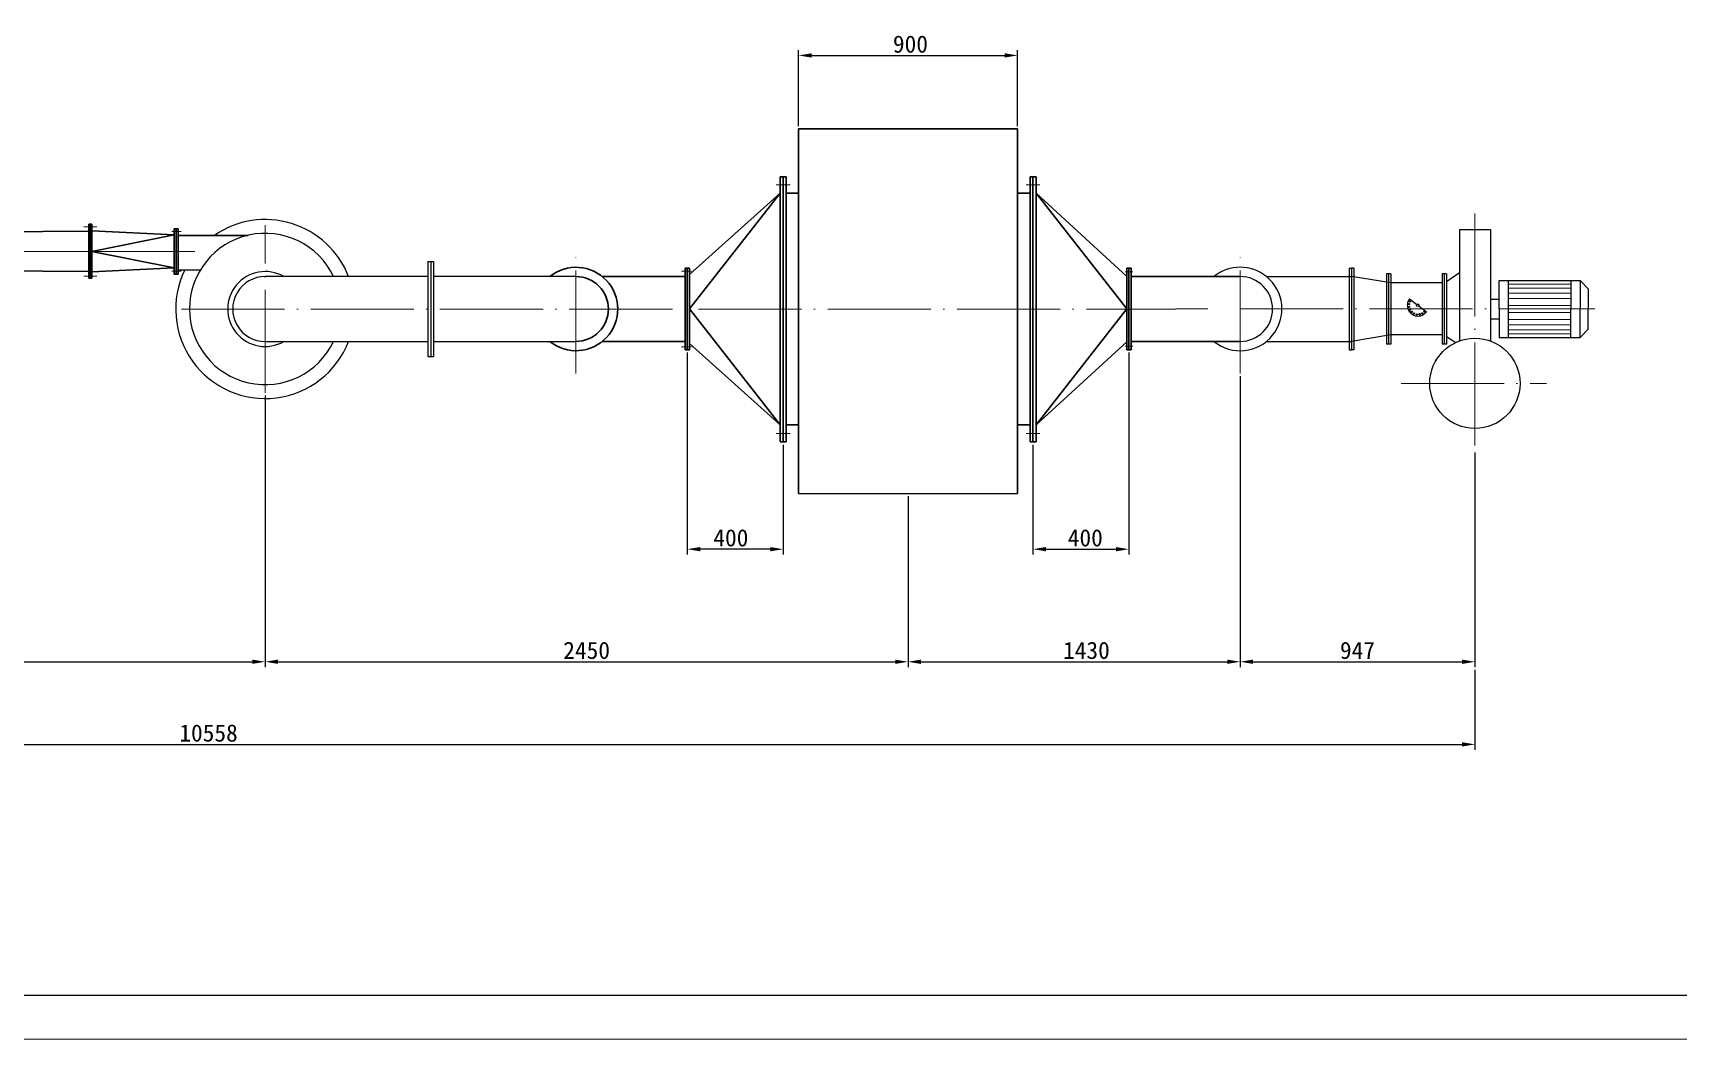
# Model space of a CAD drawing. Header units: millimetres. Extents: x 49699 to 106992, y 64186 to 130203.
# Drawn here: x 50013.6 to 50396.6, y 64186.4 to 64420.7 of the extents above; entities that cross this region are included whole.
import ezdxf

# ---------------------------------------------------------------- set-up
doc = ezdxf.new("R2010")
doc.units = ezdxf.units.MM
doc.linetypes.add('ACAD_ISO04W100', pattern=[30, 24, -3, 0, -3])
doc.layers.add('LAYER3', color=7, linetype='Continuous')
for name, color, linetype, lineweight in [('中心线', 22, 'ACAD_ISO04W100', 9), ('尺寸线', 150, 'Continuous', 9), ('粗实线', 7, 'Continuous', 35)]:
    doc.layers.add(name, color=color, linetype=linetype, lineweight=lineweight)
doc.styles.get("Standard").update_dxf_attribs({"font": 'SIMFANG.TTF', "height": 4})
doc.dimstyles.new('ISO-25', dxfattribs={"dimscale": 0, "dimtxt": 3, "dimasz": 3, "dimexe": 1.25, "dimexo": 0.625, "dimtad": 1, "dimdsep": 46, "dimtxsty": 'Standard', "dimcen": -2.5, "dimadec": 0, "dimazin": 0, "dimtfac": 1, "dimtmove": 0, "dimatfit": 0, "dimfxl": 0, "dimarcsym": 0})

# ---------------------------------------------------------------- blocks, each defined once
blk = doc.blocks.new('*D667')
at = {"layer": 'DEFPOINTS', "color": 0}
for p in [(50242.84, 64415.5), (50191.87, 64398.44), (50242.84, 64398.44)]:
    blk.add_point(p, dxfattribs=at)
at = {"layer": '尺寸线', "color": 0, "lineweight": -2}
for p, q in [((50191.87, 64399.06), (50191.87, 64416.75)), ((50242.84, 64399.06), (50242.84, 64416.75)), ((50194.87, 64415.5), (50239.84, 64415.5))]:
    blk.add_line(p, q, dxfattribs=at)
at = {"layer": '尺寸线', "color": 0}
for points in [[(50194.87, 64416), (50194.87, 64415), (50191.87, 64415.5)], [(50239.84, 64416), (50239.84, 64415), (50242.84, 64415.5)]]:
    blk.add_solid(points, dxfattribs=at)
at = {"layer": '尺寸线', "color": 0, "insert": (50217.91, 64418.12), "char_height": 4, "attachment_point": 5}
blk.add_mtext('900', dxfattribs=at)
blk = doc.blocks.new('*D668')
at = {"layer": 'DEFPOINTS', "color": 0}
for p in [(49791.82, 64302.97), (50349.33, 64273.04), (50349.33, 64255.05)]:
    blk.add_point(p, dxfattribs=at)
at = {"layer": '尺寸线', "color": 0, "lineweight": -2}
for p, q in [((49791.82, 64302.34), (49791.82, 64253.8)), ((50349.33, 64272.42), (50349.33, 64253.8)), ((49794.82, 64255.05), (50346.33, 64255.05))]:
    blk.add_line(p, q, dxfattribs=at)
at = {"layer": '尺寸线', "color": 0}
for points in [[(49794.82, 64255.55), (49794.82, 64254.55), (49791.82, 64255.05)], [(50346.33, 64255.55), (50346.33, 64254.55), (50349.33, 64255.05)]]:
    blk.add_solid(points, dxfattribs=at)
at = {"layer": '尺寸线', "color": 0, "insert": (50054.48, 64257.67), "char_height": 4, "attachment_point": 5}
blk.add_mtext('10558', dxfattribs=at)
blk = doc.blocks.new('*D669')
at = {"layer": 'DEFPOINTS', "color": 0}
for p in [(49912.24, 64339.87), (50067.67, 64335.6), (50067.67, 64274.29)]:
    blk.add_point(p, dxfattribs=at)
at = {"layer": '尺寸线', "color": 0, "lineweight": -2}
for p, q in [((49912.24, 64339.25), (49912.24, 64273.04)), ((50067.67, 64334.98), (50067.67, 64273.04)), ((49915.24, 64274.29), (50064.67, 64274.29))]:
    blk.add_line(p, q, dxfattribs=at)
at = {"layer": '尺寸线', "color": 0}
for points in [[(49915.24, 64274.79), (49915.24, 64273.79), (49912.24, 64274.29)], [(50064.67, 64274.79), (50064.67, 64273.79), (50067.67, 64274.29)]]:
    blk.add_solid(points, dxfattribs=at)
at = {"layer": '尺寸线', "color": 0, "insert": (49989.95, 64276.92), "char_height": 4, "attachment_point": 5}
blk.add_mtext('1300', dxfattribs=at)
blk = doc.blocks.new('*D670')
at = {"layer": 'DEFPOINTS', "color": 0}
for p in [(50067.67, 64336.94), (50217.35, 64312.85), (50217.35, 64274.29)]:
    blk.add_point(p, dxfattribs=at)
at = {"layer": '尺寸线', "color": 0, "lineweight": -2}
for p, q in [((50067.67, 64336.32), (50067.67, 64273.04)), ((50217.35, 64312.23), (50217.35, 64273.04)), ((50070.67, 64274.29), (50214.35, 64274.29))]:
    blk.add_line(p, q, dxfattribs=at)
at = {"layer": '尺寸线', "color": 0}
for points in [[(50070.67, 64274.79), (50070.67, 64273.79), (50067.67, 64274.29)], [(50214.35, 64274.79), (50214.35, 64273.79), (50217.35, 64274.29)]]:
    blk.add_solid(points, dxfattribs=at)
at = {"layer": '尺寸线', "color": 0, "insert": (50142.51, 64276.92), "char_height": 4, "attachment_point": 5}
blk.add_mtext('2450', dxfattribs=at)
blk = doc.blocks.new('*D671')
at = {"layer": 'DEFPOINTS', "color": 0}
for p in [(50294.68, 64340.82), (50349.33, 64323.61), (50349.33, 64274.29)]:
    blk.add_point(p, dxfattribs=at)
at = {"layer": '尺寸线', "color": 0, "lineweight": -2}
for p, q in [((50294.68, 64340.2), (50294.68, 64273.04)), ((50349.33, 64322.99), (50349.33, 64273.04)), ((50297.68, 64274.29), (50346.33, 64274.29))]:
    blk.add_line(p, q, dxfattribs=at)
at = {"layer": '尺寸线', "color": 0}
for points in [[(50297.68, 64274.79), (50297.68, 64273.79), (50294.68, 64274.29)], [(50346.33, 64274.79), (50346.33, 64273.79), (50349.33, 64274.29)]]:
    blk.add_solid(points, dxfattribs=at)
at = {"layer": '尺寸线', "color": 0, "insert": (50322, 64276.92), "char_height": 4, "attachment_point": 5}
blk.add_mtext('947', dxfattribs=at)
blk = doc.blocks.new('*D672')
at = {"layer": 'DEFPOINTS', "color": 0}
for p in [(50294.68, 64341.45), (50217.35, 64313.48), (50294.68, 64274.29)]:
    blk.add_point(p, dxfattribs=at)
at = {"layer": '尺寸线', "color": 0, "lineweight": -2}
for p, q in [((50294.68, 64340.82), (50294.68, 64273.04)), ((50217.35, 64312.85), (50217.35, 64273.04)), ((50220.35, 64274.29), (50291.68, 64274.29))]:
    blk.add_line(p, q, dxfattribs=at)
at = {"layer": '尺寸线', "color": 0}
for points in [[(50220.35, 64274.79), (50220.35, 64273.79), (50217.35, 64274.29)], [(50291.68, 64274.79), (50291.68, 64273.79), (50294.68, 64274.29)]]:
    blk.add_solid(points, dxfattribs=at)
at = {"layer": '尺寸线', "color": 0, "insert": (50258.88, 64276.92), "char_height": 4, "attachment_point": 5}
blk.add_mtext('1430', dxfattribs=at)
blk = doc.blocks.new('*D674')
at = {"layer": 'DEFPOINTS', "color": 0}
for p in [(50268.76, 64346.97), (50246.44, 64325.47), (50268.76, 64300.51)]:
    blk.add_point(p, dxfattribs=at)
at = {"layer": '尺寸线', "color": 0, "lineweight": -2}
for p, q in [((50268.76, 64346.34), (50268.76, 64299.26)), ((50246.44, 64324.85), (50246.44, 64299.26)), ((50249.44, 64300.51), (50265.76, 64300.51))]:
    blk.add_line(p, q, dxfattribs=at)
at = {"layer": '尺寸线', "color": 0}
for points in [[(50249.44, 64301.01), (50249.44, 64300.01), (50246.44, 64300.51)], [(50265.76, 64301.01), (50265.76, 64300.01), (50268.76, 64300.51)]]:
    blk.add_solid(points, dxfattribs=at)
at = {"layer": '尺寸线', "color": 0, "insert": (50258.62, 64303.13), "char_height": 4, "attachment_point": 5}
blk.add_mtext('400', dxfattribs=at)
blk = doc.blocks.new('*D675')
at = {"layer": 'DEFPOINTS', "color": 0}
for p in [(50165.95, 64346.97), (50188.27, 64325.47), (50165.95, 64300.51)]:
    blk.add_point(p, dxfattribs=at)
at = {"layer": '尺寸线', "color": 0, "lineweight": -2}
for p, q in [((50165.95, 64346.34), (50165.95, 64299.26)), ((50188.27, 64324.85), (50188.27, 64299.26)), ((50185.27, 64300.51), (50168.95, 64300.51))]:
    blk.add_line(p, q, dxfattribs=at)
at = {"layer": '尺寸线', "color": 0}
for points in [[(50168.95, 64301.01), (50168.95, 64300.01), (50165.95, 64300.51)], [(50185.27, 64301.01), (50185.27, 64300.01), (50188.27, 64300.51)]]:
    blk.add_solid(points, dxfattribs=at)
at = {"layer": '尺寸线', "color": 0, "insert": (50176.09, 64303.13), "char_height": 4, "attachment_point": 5}
blk.add_mtext('400', dxfattribs=at)

msp = doc.modelspace()

# ---------------------------------------------------------------- linework, layer by layer
for p, q in [((50345.713, 64374.989), (50352.945, 64374.989)), ((50345.713, 64374.989), (50345.713, 64348.986)), ((50352.945, 64374.989), (50352.945, 64348.986)), ((50105.53, 64367.492), (50106.88, 64367.492)), ((50105.53, 64367.492), (50105.53, 64345.393)), ((50106.214, 64367.492), (50106.214, 64345.393)), ((50106.88, 64367.492), (50106.88, 64345.393)), ((50320.092, 64365.928), (50320.601, 64365.928)), ((50320.092, 64365.928), (50320.092, 64356.448)), ((50321.11, 64365.928), (50320.601, 64365.928)), ((50320.601, 64365.928), (50320.601, 64346.968)), ((50321.11, 64365.928), (50321.11, 64356.448)), ((50047.442, 64365.542), (50052.569, 64365.542)), ((50047.603, 64365.542), (50052.569, 64365.542)), ((50047.603, 64365.542), (50052.569, 64365.542)), ((50047.603, 64365.542), (50052.569, 64365.542)), ((50047.603, 64365.542), (50052.569, 64365.542)), ((50105.53, 64364.008), (50067.665, 64364.008)), ((50140.03, 64364.008), (50106.88, 64364.008)), ((50300.786, 64364.008), (50320.601, 64364.008)), ((50329.76, 64362.514), (50320.601, 64364.008)), ((50320.601, 64364.008), (50320.601, 64348.888)), ((50329.76, 64364.664), (50328.723, 64364.664)), ((50328.723, 64364.664), (50328.723, 64348.248)), ((50329.241, 64364.664), (50329.241, 64348.248)), ((50329.76, 64364.664), (50329.76, 64348.248)), ((50341.683, 64362.516), (50329.76, 64362.514)), ((50342.72, 64364.664), (50341.683, 64364.664)), ((50341.683, 64364.664), (50341.683, 64348.248)), ((50342.201, 64364.664), (50342.201, 64348.248)), ((50342.72, 64362.874), (50345.713, 64364.942)), ((50342.72, 64364.664), (50342.72, 64348.248)), ((50355.003, 64356.448), (50355.003, 64363.065)), ((50355.003, 64363.065), (50373.807, 64363.065)), ((50357.077, 64363.065), (50357.077, 64349.831)), ((50371.666, 64363.065), (50371.666, 64356.448)), ((50373.807, 64363.065), (50375.714, 64361.113)), ((50373.807, 64363.065), (50373.807, 64356.448)), ((50334.101, 64358.834, 0), (50335.837, 64357.495, 0)), ((50352.945, 64358.726), (50355.003, 64358.726)), ((50375.714, 64361.113), (50375.714, 64356.448)), ((50320.092, 64356.448), (50320.092, 64346.968)), ((50321.11, 64356.448), (50321.11, 64346.968)), ((50336.327, 64357.116, 0), (50338.063, 64355.777, 0)), ((50355.003, 64356.448), (50355.003, 64349.831)), ((50371.666, 64349.831), (50371.666, 64356.448)), ((50373.807, 64349.831), (50373.807, 64356.448)), ((50375.714, 64351.783), (50375.714, 64356.448)), ((50352.945, 64354.17), (50355.003, 64354.17)), ((50373.807, 64349.831), (50375.714, 64351.783)), ((50067.665, 64348.877), (50105.53, 64348.883)), ((50106.88, 64348.883), (50140.031, 64348.888)), ((50300.786, 64348.888), (50320.601, 64348.888)), ((50320.092, 64346.968), (50320.601, 64346.968)), ((50329.76, 64350.408), (50320.601, 64348.888)), ((50321.11, 64346.968), (50320.601, 64346.968)), ((50329.76, 64348.248), (50328.723, 64348.248)), ((50341.683, 64350.408), (50329.76, 64350.408)), ((50342.72, 64348.248), (50341.683, 64348.248)), ((50342.72, 64350.072), (50344.863, 64348.632)), ((50355.003, 64349.831), (50373.807, 64349.831)), ((50105.53, 64345.393), (50106.88, 64345.393)), ((50191.865, 64313.478), (50242.841, 64313.478))]:
    msp.add_line(p, q)
for centre, radius in [((50334.166, 64358.219, 0), 0.146), ((50333.977, 64357.582, 0), 0.146), ((50333.995, 64356.918, 0), 0.146), ((50334.216, 64356.292, 0), 0.146), ((50334.621, 64355.766, 0), 0.146), ((50335.168, 64355.389, 0), 0.146), ((50335.805, 64355.201, 0), 0.146), ((50336.082, 64357.306, 0), 0.31), ((50336.469, 64355.218, 0), 0.146), ((50337.095, 64355.44, 0), 0.146), ((50337.622, 64355.844, 0), 0.146), ((50349.329, 64339.121), 10.507)]:
    msp.add_circle(centre, radius)
for centre, radius, start, end in [((50067.665, 64356.45), 17.623, 25.39672, 334.55945), ((50067.665, 64356.442), 20.838, 21.28833, 124.57537), ((50294.676, 64356.448), 9.72, 51.05756, 128.94244), ((50067.665, 64356.442), 20.838, 154.10694, 338.72059), ((50067.665, 64356.442), 8.729, 60.07761, 299.93131), ((50067.665, 64356.442), 7.566, 90, 270.01785), ((50294.676, 64356.448), 9.72, 231.05756, 51.05756), ((50294.676, 64356.448), 7.56, 270, 89.99648), ((50294.676, 64356.448), 7.56, 89.99648, 90), ((50336.082, 64357.306, 0), 2.502, 142.34563, 322.34563)]:
    msp.add_arc(centre, radius, start, end)
at = {"layer": 'LAYER3'}
msp.add_line((49724.239, 64196.677), (50744.548, 64196.677), dxfattribs=at)
msp.add_line((49724.239, 64196.677), (50744.548, 64196.677), dxfattribs=at)
at = {"layer": '中心线'}
for p, q in [((50189.866, 64385.401), (50186.667, 64385.401)), ((50244.84, 64385.401), (50248.039, 64385.401)), ((50349.329, 64378.72), (50349.329, 64323.614)), ((50025.41, 64375.604), (50028.451, 64375.604)), ((50045.929, 64374.487), (50048.064, 64374.487)), ((50067.665, 64336.942), (50067.665, 64375.942)), ((49919.805, 64369.863), (50028.474, 64369.863)), ((50027.319, 64369.866), (50052.602, 64369.866)), ((50140.03, 64341.448), (50140.03, 64371.448)), ((50294.676, 64341.448), (50294.676, 64371.448)), ((50025.41, 64364.123), (50028.451, 64364.123)), ((50045.929, 64365.244), (50048.064, 64365.244)), ((50164.59, 64365.235), (50166.942, 64365.235)), ((50269.705, 64365.139), (50267.91, 64365.139)), ((50048.165, 64356.442), (50279.676, 64356.442)), ((50279.676, 64356.448), (50287.116, 64356.448)), ((50294.676, 64356.448), (50377.251, 64356.448)), ((50164.59, 64347.661), (50166.942, 64347.661)), ((50269.705, 64347.757), (50267.91, 64347.757)), ((50332.131, 64339.121), (50366.012, 64339.121)), ((50189.866, 64327.473), (50186.667, 64327.473)), ((50244.84, 64327.473), (50248.039, 64327.473))]:
    msp.add_line(p, q, dxfattribs=at)
at = {"layer": '尺寸线'}
for p, q in [((50357.077, 64362.2), (50371.666, 64362.2)), ((50357.077, 64361.332), (50371.666, 64361.332)), ((50357.077, 64360.126), (50371.666, 64360.126)), ((50357.077, 64358.921), (50371.666, 64358.921)), ((50357.077, 64357.234), (50371.666, 64357.234)), ((50357.077, 64355.662), (50371.666, 64355.662)), ((50357.077, 64353.975), (50371.666, 64353.975)), ((50357.077, 64352.77), (50371.666, 64352.77)), ((50357.077, 64351.564), (50371.666, 64351.564)), ((50357.077, 64350.696), (50371.666, 64350.696)), ((49699.265, 64186.412), (50750.575, 64186.412))]:
    msp.add_line(p, q, dxfattribs=at)
at = {"layer": '粗实线'}
for p, q in [((50191.865, 64398.437), (50242.841, 64398.437)), ((50191.865, 64398.437), (50191.865, 64313.478)), ((50242.841, 64398.437), (50242.841, 64313.478)), ((50187.545, 64387.209), (50188.936, 64387.209)), ((50187.545, 64387.209), (50187.545, 64325.473)), ((50188.27, 64387.209), (50188.27, 64325.473)), ((50188.936, 64387.209), (50188.936, 64325.473)), ((50245.771, 64387.209), (50245.771, 64325.473)), ((50247.161, 64387.209), (50245.771, 64387.209)), ((50246.436, 64387.209), (50246.436, 64325.473)), ((50247.161, 64387.209), (50247.161, 64325.473)), ((50166.454, 64356.448), (50187.545, 64383.448)), ((50187.545, 64383.448), (50166.454, 64364.466)), ((50191.865, 64383.448), (50188.936, 64383.448)), ((50242.841, 64383.448), (50245.771, 64383.448)), ((50268.252, 64356.448), (50247.161, 64383.448)), ((50247.161, 64383.448), (50268.252, 64363.98)), ((49964.69, 64374.028), (50026.598, 64374.594)), ((50026.598, 64376.22), (50026.598, 64363.598)), ((50026.598, 64376.22), (50027.319, 64376.22)), ((50026.958, 64376.22), (50026.958, 64363.598)), ((50027.319, 64376.22), (50027.319, 64363.598)), ((50046.508, 64373.719), (50027.319, 64374.623)), ((50046.508, 64373.719), (50027.319, 64369.866)), ((50047.442, 64375.156), (50046.508, 64375.156)), ((50046.508, 64364.575), (50046.508, 64375.156)), ((50046.975, 64364.575), (50046.975, 64375.156)), ((50047.442, 64364.575), (50047.442, 64375.156)), ((50063.611, 64373.6), (50047.442, 64373.6)), ((50027.319, 64369.866), (50046.508, 64366.012)), ((50027.319, 64365.096), (50046.508, 64366.012)), ((50165.436, 64365.928), (50165.436, 64356.448)), ((50165.436, 64365.928), (50165.945, 64365.928)), ((50166.454, 64365.928), (50165.945, 64365.928)), ((50165.945, 64365.928), (50165.945, 64346.968)), ((50166.454, 64365.928), (50166.454, 64356.448)), ((50268.252, 64365.928), (50268.761, 64365.928)), ((50268.252, 64365.928), (50268.252, 64356.448)), ((50269.27, 64365.928), (50268.761, 64365.928)), ((50268.761, 64365.928), (50268.761, 64346.968)), ((50268.761, 64346.968), (50268.761, 64365.928)), ((50269.27, 64365.928), (50269.27, 64356.448)), ((49964.69, 64365.705), (50026.598, 64365.142)), ((50027.319, 64363.598), (50026.598, 64363.598)), ((50047.442, 64364.575), (50046.508, 64364.575)), ((50146.14, 64364.008), (50165.436, 64364.008)), ((50165.945, 64364.008), (50165.945, 64348.888)), ((50268.761, 64364.008), (50268.761, 64348.888)), ((50294.676, 64364.008), (50269.27, 64364.008)), ((50165.436, 64356.448), (50165.436, 64346.968)), ((50166.454, 64356.448), (50166.454, 64346.968)), ((50187.545, 64329.448), (50166.454, 64356.448)), ((50247.161, 64329.448), (50268.252, 64356.448)), ((50268.252, 64356.448), (50268.252, 64346.968)), ((50269.27, 64356.448), (50269.27, 64346.968)), ((50146.14, 64348.888), (50165.436, 64348.888)), ((50165.436, 64346.968), (50165.945, 64346.968)), ((50166.454, 64346.968), (50165.945, 64346.968)), ((50187.545, 64329.448), (50166.454, 64348.43)), ((50247.161, 64329.448), (50268.252, 64348.834)), ((50268.252, 64346.968), (50268.761, 64346.968)), ((50269.27, 64346.968), (50268.761, 64346.968)), ((50294.676, 64348.888), (50269.27, 64348.888)), ((50191.865, 64329.448), (50188.936, 64329.448)), ((50242.841, 64329.448), (50245.771, 64329.448)), ((50187.545, 64325.473), (50188.936, 64325.473)), ((50247.161, 64325.473), (50245.771, 64325.473))]:
    msp.add_line(p, q, dxfattribs=at)
for radius, start, end in [(9.72, 231.05756, 128.94244), (7.56, 270, 90)]:
    msp.add_arc((50140.03, 64356.448), radius, start, end, dxfattribs=at)

# ---------------------------------------------------------------- dimensions: what is measured, and where the dimension line sits
at = {"layer": '尺寸线'}
for base, p1, p2, text, picture, middle in [((50242.841, 64415.5), (50191.865, 64398.437), (50242.841, 64398.437), '900', '*D667', (50217.914, 64415.5)), ((50268.761, 64300.505), (50246.436, 64325.473), (50268.761, 64346.968), '400', '*D674', (50258.621, 64300.505)), ((50294.676, 64274.292), (50217.353, 64313.478), (50294.676, 64341.448), '1430', '*D672', (50258.883, 64274.292)), ((50349.329, 64255.046), (49791.816, 64302.97), (50349.329, 64273.042), '10558', '*D668', (50054.479, 64255.046))]:
    dim = msp.add_linear_dim(base=base, p1=p1, p2=p2, text=text, dimstyle='ISO-25', override={"dimscale": 1}, dxfattribs=at)
    dim.commit()
    dim.dimension.update_dxf_attribs({"geometry": picture, "text_midpoint": middle, "dimtype": 160})
dim = msp.add_linear_dim(base=(50165.945, 64300.505), p1=(50188.27, 64325.473), p2=(50165.945, 64346.968), angle=180, text='400', dimstyle='ISO-25', override={"dimscale": 1}, dxfattribs=at)
dim.commit()
dim.dimension.update_dxf_attribs({"geometry": '*D675', "text_midpoint": (50176.086, 64300.505), "dimtype": 160})
for base, p1, p2, text, picture, middle in [((50067.665, 64274.292), (49912.24, 64339.872), (50067.665, 64335.604), '1300', '*D669', (49989.953, 64276.917)), ((50349.329, 64274.292), (50294.676, 64340.823), (50349.329, 64323.614), '947', '*D671', (50322.003, 64276.917)), ((50217.353, 64274.292), (50067.665, 64336.942), (50217.353, 64312.853), '2450', '*D670', (50142.509, 64276.917))]:
    dim = msp.add_linear_dim(base=base, p1=p1, p2=p2, text=text, dimstyle='ISO-25', override={"dimscale": 1}, dxfattribs=at)
    dim.commit()
    dim.dimension.update_dxf_attribs({"geometry": picture, "text_midpoint": middle})

doc.saveas('drawing.dxf')
